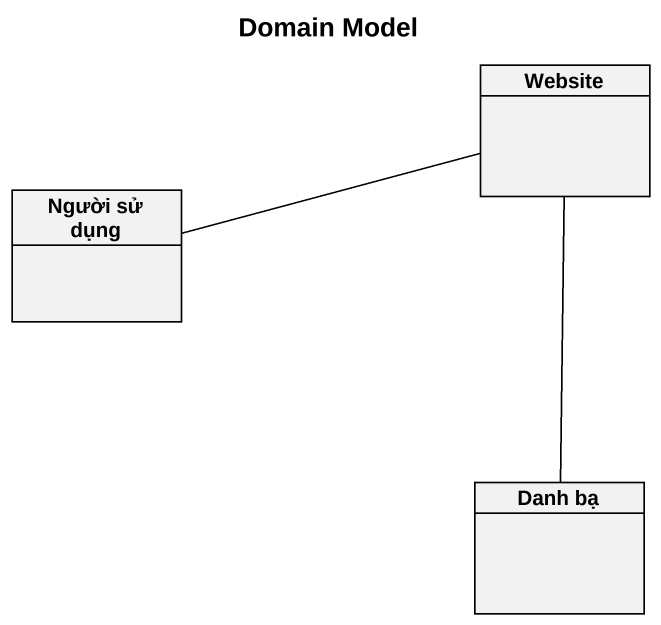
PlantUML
@startuml
title Domain Model
hide circle
hide empty members
class Website
class "Người sử dụng" as Người_sử_dụng
class "Danh bạ" as Danh_bạ
Website -- Danh_bạ
Người_sử_dụng -right- Website
@enduml
